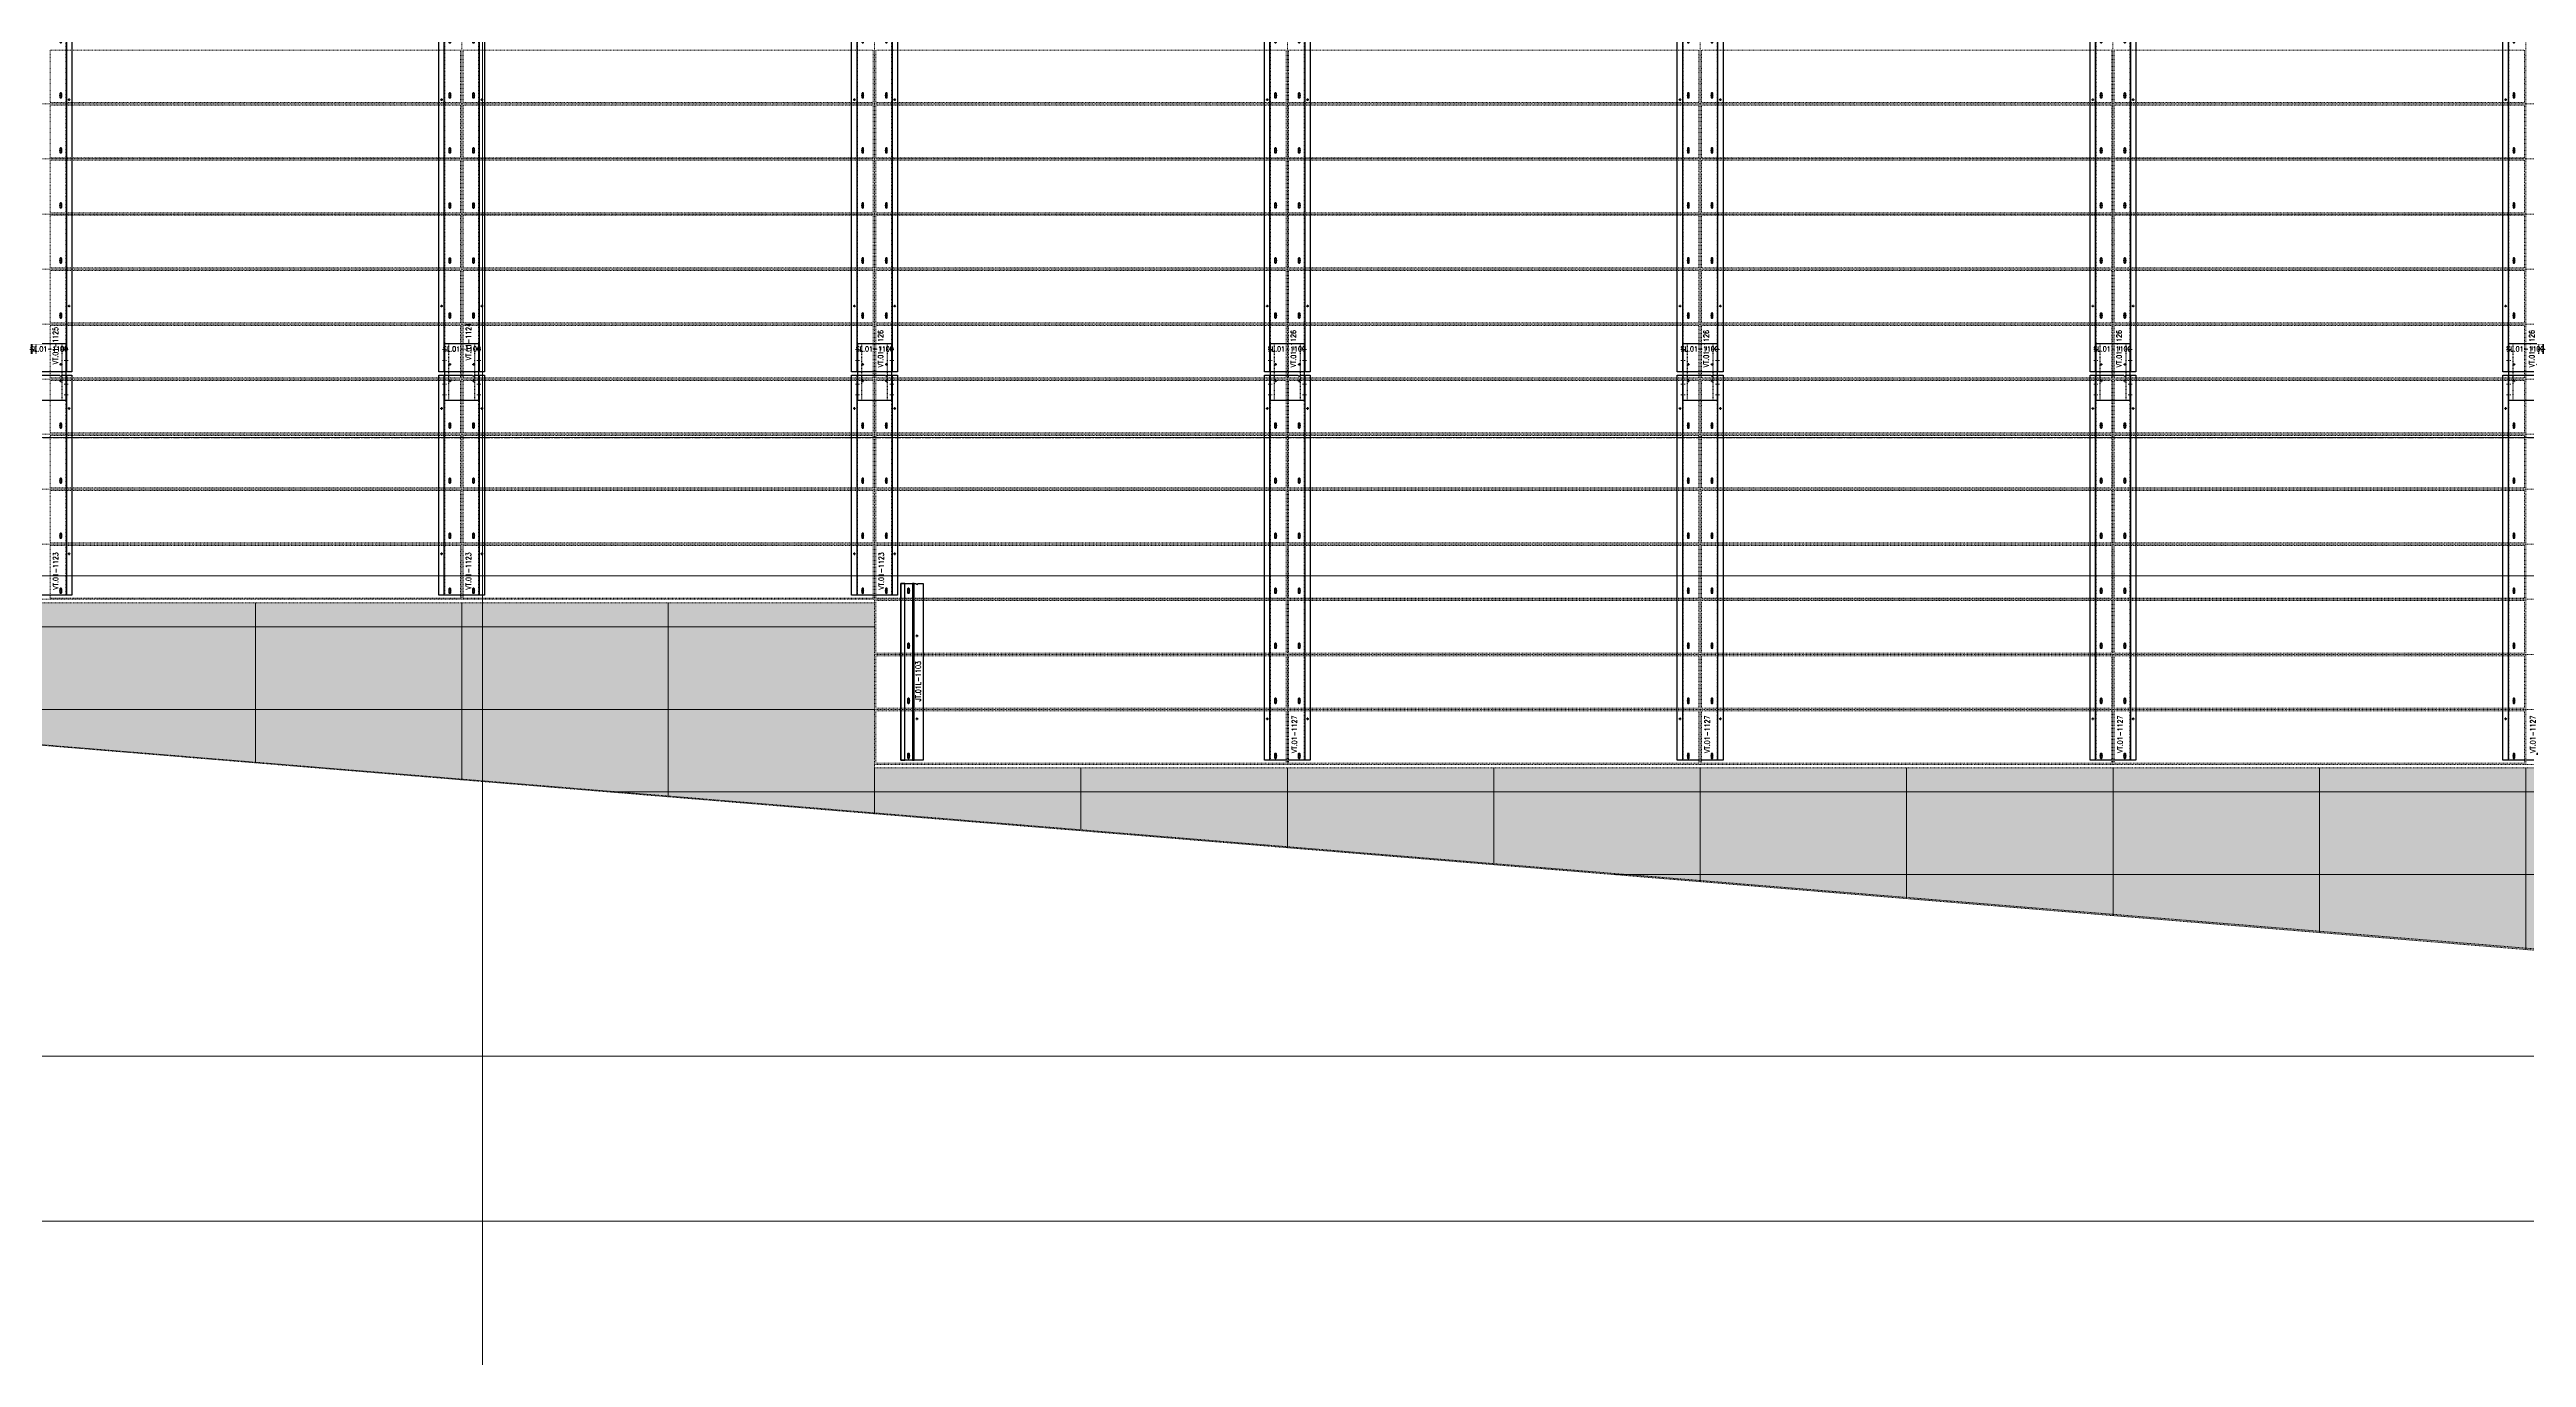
# Model space of a CAD drawing. Header units: inches. Extents: x 11737 to 18084, y -4365 to 1695.
# Drawn here: x 12734.8 to 13094.8, y -531 to -340.9 of the extents above; entities that cross this region are included whole.
import ezdxf

# ---------------------------------------------------------------- set-up
doc = ezdxf.new("R2010")
doc.units = ezdxf.units.IN
doc.header["$MEASUREMENT"] = 0
for name, pattern in [('INC-200$0$NBK_CenterX2', [1.083333, 0.666667, -0.125, 0.166667, -0.125]), ('NBK_Center', [0.541667, 0.333333, -0.0625, 0.083333, -0.0625]), ('NBK_Center2', [0.270833, 0.166667, -0.03125, 0.041667, -0.03125]), ('NBK_CenterX2', [1.083333, 0.666667, -0.125, 0.166667, -0.125]), ('NBK_Hidden', [0.125, 0.083333, -0.041667]), ('NBK_Hidden2', [0.0625, 0.041667, -0.020833])]:
    doc.linetypes.add(name, pattern=pattern)
doc.layers.get('Defpoints').update_dxf_attribs({"color": 250, "lineweight": 0})
for name, color, linetype, lineweight in [('!Clip - bent', 20, 'Continuous', 25), ('!Clip - bent @ 1', 20, 'Continuous', 25), ('!Dimension', 50, 'Continuous', 5), ('!Extrusion', 140, 'Continuous', 25), ('!Gridline', 112, 'NBK_CenterX2', 5), ('!Linetype_Center', 220, 'NBK_Center', 9), ('!Linetype_Center2', 222, 'NBK_Center2', 9), ('!Linetype_Hidden', 210, 'NBK_Hidden', 9), ('!Misc2', 252, 'NBK_Hidden2', 5), ('INC-200$0$!Gridline @ 1', 112, 'INC-200$0$NBK_CenterX2', 5)]:
    doc.layers.add(name, color=color, linetype=linetype, lineweight=lineweight)
doc.styles.add('Romans', font='romans.shx', dxfattribs={"width": 0.8})

# ---------------------------------------------------------------- blocks, each defined once
blk = doc.blocks.new('WEST ELEVATION GRID')
for p, q in [((-1104.01, -106.7), (-1104.01, 1818.09)), ((-1655, 113.9), (842.95, 113.9)), ((-1655, 24), (842.95, 24)), ((-1655, 0), (794.95, 0))]:
    blk.add_line(p, q)
blk = doc.blocks.new('A201')
h = blk.add_hatch()
h.set_pattern_fill('FP_12', color=256, style=0, pattern_type=2)
h.set_pattern_definition([(0, (-699.0618, 218.4), (15.36, 3.84), [1.267, -10.253, 1.267, -10.253, -61.44]), (0, (-699.0618, 218.4), (15.36, 3.84), [-23.04, 1.267, -21.773, 1.267, -10.253, -26.88]), (0, (-699.0618, 218.4), (15.36, 3.84), [-57.6, 1.267, -6.413, 1.267, -17.933]), (120, (-693.3018, 220.32), (-11.005538, 11.38215), [1.267, -10.253, 1.267, -10.253, -61.44]), (120, (-693.3018, 220.32), (-11.005538, 11.38215), [-23.04, 1.267, -21.773, 1.267, -10.253, -26.88]), (120, (-693.3018, 220.32), (-11.005538, 11.38215), [-57.6, 1.267, -6.413, 1.267, -17.933]), (240, (-691.3818, 228), (-4.354462, -15.22215), [1.267, -10.253, 1.267, -10.253, -61.44]), (240, (-691.3818, 228), (-4.354462, -15.22215), [-23.04, 1.267, -21.773, 1.267, -10.253, -26.88]), (240, (-691.3818, 228), (-4.354462, -15.22215), [-57.6, 1.267, -6.413, 1.267, -17.933])])
h.paths.add_polyline_path([(-314.57, -25), (-285.08, -25), (-285.08, -22.1), (-327.01, -22.1), (-327.01, -6.1), (-447.01, -6.1), (-447.01, 17.9), (-747.01, 17.9), (-747.01, 41.9), (-1047.01, 41.9), (-1047.01, 65.9), (-1287.01, 65.9), (-1287.01, 89.9), (-1356.01, 89.9), (-1356.01, 60.65), (-348.92, -22.17)])
for p, q in [((-1047.01, 65.9), (-1287.01, 65.9)), ((-1047.01, 65.9), (-1047.01, 41.9)), ((-309.92, -25), (-1356.01, 60.65)), ((-314.57, -25), (-1356.01, 60.65)), ((-1047.01, 41.9), (-747.01, 41.9))]:
    blk.add_line(p, q)
at = {"linetype": 'Continuous'}
for p, q in [((-1137.01, 42.64), (-1137.01, 65.9)), ((-1107.01, 40.17), (-1107.01, 65.9)), ((-1077.01, 37.7), (-1077.01, 65.9)), ((-1356.01, 62.4), (-1047.01, 62.4)), ((-1231.38, 50.4), (-1047.01, 50.4)), ((-1047.01, 35.24), (-1047.01, 41.9)), ((-1017.01, 32.77), (-1017.01, 41.9)), ((-987.01, 30.3), (-987.01, 41.9)), ((-957.01, 27.84), (-957.01, 41.9)), ((-927.01, 25.37), (-927.01, 41.9)), ((-897.01, 22.9), (-897.01, 41.9)), ((-867.01, 20.43), (-867.01, 41.9)), ((-837.01, 17.97), (-837.01, 41.9)), ((-807.01, 15.5), (-807.01, 41.9)), ((-1085.47, 38.4), (-747.01, 38.4)), ((-939.56, 26.4), (-747.01, 26.4))]:
    blk.add_line(p, q, dxfattribs=at)
blk = doc.blocks.new('EWA-TM TERRACOTTA WEST')
at = {"layer": '!Linetype_Hidden'}
for p, q in [((225, 90.4), (225, 353.81)), ((285, 66.4), (285, 258.4)), ((345, 66.4), (345, 258.4)), ((405, 66.4), (405, 258.4)), ((465, 66.4), (465, 258.4)), ((525, 66.4), (525, 258.4)), ((-23.75, 162.4), (1355.76, 162.4)), ((-23.75, 154.4), (1355.76, 154.4)), ((-23.75, 146.4), (1355.76, 146.4)), ((-23.75, 138.4), (1355.76, 138.4)), ((-23.75, 130.4), (1355.76, 130.4)), ((-23.75, 122.4), (1355.76, 122.4)), ((-23.75, 114.4), (1355.76, 114.4)), ((45, 106.4), (1356.01, 106.4)), ((45, 98.4), (1355.76, 98.4)), ((45, 90.4), (1046.51, 90.4)), ((285, 82.4), (1046.51, 82.4)), ((285, 74.4), (1046.51, 74.4)), ((285, 66.4), (1046.51, 66.4))]:
    blk.add_line(p, q, dxfattribs=at)
for points in [[(165.19, 162.59), (224.81, 162.59), (224.81, 170.21), (165.19, 170.21)], [(284.81, 162.59), (225.19, 162.59), (225.19, 170.21), (284.81, 170.21)], [(285.19, 162.59), (344.81, 162.59), (344.81, 170.21), (285.19, 170.21)], [(404.81, 162.59), (345.19, 162.59), (345.19, 170.21), (404.81, 170.21)], [(405.19, 162.59), (464.81, 162.59), (464.81, 170.21), (405.19, 170.21)], [(524.81, 162.59), (465.19, 162.59), (465.19, 170.21), (524.81, 170.21)], [(165.19, 162.21), (224.81, 162.21), (224.81, 154.59), (165.19, 154.59)], [(284.81, 162.21), (225.19, 162.21), (225.19, 154.59), (284.81, 154.59)], [(285.19, 162.21), (344.81, 162.21), (344.81, 154.59), (285.19, 154.59)], [(404.81, 162.21), (345.19, 162.21), (345.19, 154.59), (404.81, 154.59)], [(405.19, 162.21), (464.81, 162.21), (464.81, 154.59), (405.19, 154.59)], [(524.81, 162.21), (465.19, 162.21), (465.19, 154.59), (524.81, 154.59)], [(165.19, 146.59), (224.81, 146.59), (224.81, 154.21), (165.19, 154.21)], [(284.81, 146.59), (225.19, 146.59), (225.19, 154.21), (284.81, 154.21)], [(285.19, 146.59), (344.81, 146.59), (344.81, 154.21), (285.19, 154.21)], [(404.81, 146.59), (345.19, 146.59), (345.19, 154.21), (404.81, 154.21)], [(405.19, 146.59), (464.81, 146.59), (464.81, 154.21), (405.19, 154.21)], [(524.81, 146.59), (465.19, 146.59), (465.19, 154.21), (524.81, 154.21)], [(165.19, 146.21), (224.81, 146.21), (224.81, 138.59), (165.19, 138.59)], [(284.81, 146.21), (225.19, 146.21), (225.19, 138.59), (284.81, 138.59)], [(285.19, 146.21), (344.81, 146.21), (344.81, 138.59), (285.19, 138.59)], [(404.81, 146.21), (345.19, 146.21), (345.19, 138.59), (404.81, 138.59)], [(405.19, 146.21), (464.81, 146.21), (464.81, 138.59), (405.19, 138.59)], [(524.81, 146.21), (465.19, 146.21), (465.19, 138.59), (524.81, 138.59)], [(165.19, 130.59), (224.81, 130.59), (224.81, 138.21), (165.19, 138.21)], [(284.81, 130.59), (225.19, 130.59), (225.19, 138.21), (284.81, 138.21)], [(285.19, 130.59), (344.81, 130.59), (344.81, 138.21), (285.19, 138.21)], [(404.81, 130.59), (345.19, 130.59), (345.19, 138.21), (404.81, 138.21)], [(405.19, 130.59), (464.81, 130.59), (464.81, 138.21), (405.19, 138.21)], [(524.81, 130.59), (465.19, 130.59), (465.19, 138.21), (524.81, 138.21)], [(165.19, 130.21), (224.81, 130.21), (224.81, 122.59), (165.19, 122.59)], [(284.81, 130.21), (225.19, 130.21), (225.19, 122.59), (284.81, 122.59)], [(285.19, 130.21), (344.81, 130.21), (344.81, 122.59), (285.19, 122.59)], [(404.81, 130.21), (345.19, 130.21), (345.19, 122.59), (404.81, 122.59)], [(405.19, 130.21), (464.81, 130.21), (464.81, 122.59), (405.19, 122.59)], [(524.81, 130.21), (465.19, 130.21), (465.19, 122.59), (524.81, 122.59)], [(165.19, 114.59), (224.81, 114.59), (224.81, 122.21), (165.19, 122.21)], [(284.81, 114.59), (225.19, 114.59), (225.19, 122.21), (284.81, 122.21)], [(285.19, 114.59), (344.81, 114.59), (344.81, 122.21), (285.19, 122.21)], [(404.81, 114.59), (345.19, 114.59), (345.19, 122.21), (404.81, 122.21)], [(405.19, 114.59), (464.81, 114.59), (464.81, 122.21), (405.19, 122.21)], [(524.81, 114.59), (465.19, 114.59), (465.19, 122.21), (524.81, 122.21)], [(165.19, 114.21), (224.81, 114.21), (224.81, 106.59), (165.19, 106.59)], [(284.81, 114.21), (225.19, 114.21), (225.19, 106.59), (284.81, 106.59)], [(285.19, 114.21), (344.81, 114.21), (344.81, 106.59), (285.19, 106.59)], [(404.81, 114.21), (345.19, 114.21), (345.19, 106.59), (404.81, 106.59)], [(405.19, 114.21), (464.81, 114.21), (464.81, 106.59), (405.19, 106.59)], [(524.81, 114.21), (465.19, 114.21), (465.19, 106.59), (524.81, 106.59)], [(165.19, 98.59), (224.81, 98.59), (224.81, 106.21), (165.19, 106.21)], [(284.81, 98.59), (225.19, 98.59), (225.19, 106.21), (284.81, 106.21)], [(285.19, 98.59), (344.81, 98.59), (344.81, 106.21), (285.19, 106.21)], [(404.81, 98.59), (345.19, 98.59), (345.19, 106.21), (404.81, 106.21)], [(405.19, 98.59), (464.81, 98.59), (464.81, 106.21), (405.19, 106.21)], [(524.81, 98.59), (465.19, 98.59), (465.19, 106.21), (524.81, 106.21)], [(165.19, 98.21), (224.81, 98.21), (224.81, 90.59), (165.19, 90.59)], [(284.81, 98.21), (225.19, 98.21), (225.19, 90.59), (284.81, 90.59)], [(285.19, 98.21), (344.81, 98.21), (344.81, 90.59), (285.19, 90.59)], [(404.81, 98.21), (345.19, 98.21), (345.19, 90.59), (404.81, 90.59)], [(405.19, 98.21), (464.81, 98.21), (464.81, 90.59), (405.19, 90.59)], [(524.81, 98.21), (465.19, 98.21), (465.19, 90.59), (524.81, 90.59)], [(285.19, 82.59), (344.81, 82.59), (344.81, 90.21), (285.19, 90.21)], [(404.81, 82.59), (345.19, 82.59), (345.19, 90.21), (404.81, 90.21)], [(405.19, 82.59), (464.81, 82.59), (464.81, 90.21), (405.19, 90.21)], [(524.81, 82.59), (465.19, 82.59), (465.19, 90.21), (524.81, 90.21)], [(285.19, 82.21), (344.81, 82.21), (344.81, 74.59), (285.19, 74.59)], [(404.81, 82.21), (345.19, 82.21), (345.19, 74.59), (404.81, 74.59)], [(405.19, 82.21), (464.81, 82.21), (464.81, 74.59), (405.19, 74.59)], [(524.81, 82.21), (465.19, 82.21), (465.19, 74.59), (524.81, 74.59)], [(285.19, 66.59), (344.81, 66.59), (344.81, 74.21), (285.19, 74.21)], [(404.81, 66.59), (345.19, 66.59), (345.19, 74.21), (404.81, 74.21)], [(405.19, 66.59), (464.81, 66.59), (464.81, 74.21), (405.19, 74.21)], [(524.81, 66.59), (465.19, 66.59), (465.19, 74.21), (524.81, 74.21)]]:
    blk.add_lwpolyline(points, close=True, dxfattribs=at)
blk = doc.blocks.new('GRID_ELEV WEST_W')
at = {"layer": '!Gridline'}
for p, q in [((169.68, -1231.31), (169.68, 403.85)), ((-594.98, -1136.24), (1164.09, -1136.24)), ((-594.98, -1220.98), (1164.09, -1220.98))]:
    blk.add_line(p, q, dxfattribs=at)
blk.add_lwpolyline([(-512.31, -1203.13), (-493.23, -1203.13), (-493.23, -1203.13), (1164.09, -1203.13)], dxfattribs=at)
blk = doc.blocks.new('WEEP HOLE')
at = {"layer": '!Linetype_Center'}
for p, q in [((-0.22, 0.37), (0.22, 0.37)), ((0, 0.83), (0, -0.08))]:
    blk.add_line(p, q, dxfattribs=at)
at = {"color": 0}
blk.add_lwpolyline([(-0.14, 0.61), (-0.14, 0.14, 0.414214), (0, 0, 0.414214), (0.14, 0.14), (0.14, 0.61, 0.414214), (0, 0.75, 0.414214)], format="xyb", close=True, dxfattribs=at)
blk = doc.blocks.new('TAP HOLE_5mm')
at = {"layer": '!Linetype_Center2'}
for points in [[(-0.18, 0), (0.18, 0)], [(0, 0.18), (0, -0.18)]]:
    blk.add_lwpolyline(points, dxfattribs=at)
blk.add_circle((0, 0), 0.101)
blk = doc.blocks.new('SLOTTED SECTION HOLE')
at = {"layer": '!Linetype_Center2'}
blk.add_line((-0.33, 0), (0.26, 0), dxfattribs=at)
at = {"layer": '!Misc2'}
blk.add_lwpolyline([(-0.08, 0.47), (0, 0.47), (0, -0.47), (-0.08, -0.47)], close=True, dxfattribs=at)
blk = doc.blocks.new('VT.01-1126-')
at = {"layer": '!Extrusion'}
blk.add_lwpolyline([(3.33, 0), (-3.33, 0), (-3.33, 135.53), (1.58, 135.53, 1), (1.86, 135.53), (3.33, 135.53)], format="xyb", close=True, dxfattribs=at)
for points in [[(1.86, 135.53), (2.54, 135.53), (2.54, 0), (-2.54, 0), (-2.54, 135.53), (1.58, 135.53)], [(-2.54, 135.53), (1.58, 135.53)], [(1.86, 135.53), (2.54, 135.53)]]:
    blk.add_lwpolyline(points, dxfattribs=at)
at = {"layer": '!Extrusion', "linetype": 'NBK_Hidden'}
blk.add_lwpolyline([(1.86, 135.53), (2.46, 135.53), (2.46, 0), (-2.46, 0), (-2.46, 135.53), (1.58, 135.53)], dxfattribs=at)
at = {"layer": '!Dimension', "rotation": 360}
for p in [(-2.46, 3.23), (2.54, 3.23), (-2.46, 1.65), (2.54, 1.65)]:
    blk.add_blockref('SLOTTED SECTION HOLE', p, dxfattribs=at)
at = {"layer": '!Extrusion', "rotation": 360}
for name, p in [('TAP HOLE_5mm', (-1.72, 134.65)), ('TAP HOLE_5mm', (1.72, 134.65)), ('TAP HOLE_5mm', (-2.93, 129.54)), ('TAP HOLE_5mm', (2.93, 129.54)), ('WEEP HOLE', (-1.72, 127.79)), ('WEEP HOLE', (1.72, 127.79)), ('WEEP HOLE', (-1.72, 119.79)), ('WEEP HOLE', (1.72, 119.79)), ('WEEP HOLE', (-1.72, 111.79)), ('WEEP HOLE', (1.72, 111.79)), ('WEEP HOLE', (-1.72, 103.79)), ('WEEP HOLE', (1.72, 103.79)), ('TAP HOLE_5mm', (-2.93, 99.54)), ('TAP HOLE_5mm', (2.93, 99.54)), ('WEEP HOLE', (-1.72, 95.79)), ('WEEP HOLE', (1.72, 95.79)), ('WEEP HOLE', (-1.72, 87.79)), ('WEEP HOLE', (1.72, 87.79)), ('WEEP HOLE', (-1.72, 79.79)), ('WEEP HOLE', (1.72, 79.79)), ('WEEP HOLE', (-1.72, 71.79)), ('WEEP HOLE', (1.72, 71.79)), ('TAP HOLE_5mm', (-2.93, 69.54)), ('TAP HOLE_5mm', (2.93, 69.54)), ('WEEP HOLE', (-1.72, 63.79)), ('WEEP HOLE', (1.72, 63.79)), ('WEEP HOLE', (-1.72, 55.79)), ('WEEP HOLE', (1.72, 55.79)), ('WEEP HOLE', (-1.72, 47.79)), ('WEEP HOLE', (1.72, 47.79)), ('TAP HOLE_5mm', (-2.93, 39.54)), ('WEEP HOLE', (-1.72, 39.79)), ('WEEP HOLE', (1.72, 39.79)), ('TAP HOLE_5mm', (2.93, 39.54)), ('WEEP HOLE', (-1.72, 31.79)), ('WEEP HOLE', (1.72, 31.79)), ('WEEP HOLE', (-1.72, 23.79)), ('WEEP HOLE', (1.72, 23.79)), ('WEEP HOLE', (-1.72, 15.79)), ('WEEP HOLE', (1.72, 15.79)), ('TAP HOLE_5mm', (-2.93, 9.54)), ('WEEP HOLE', (-1.72, 7.79)), ('WEEP HOLE', (1.72, 7.79)), ('TAP HOLE_5mm', (2.93, 9.54)), ('TAP HOLE_5mm', (-1.72, 1.06)), ('TAP HOLE_5mm', (1.72, 1.06))]:
    blk.add_blockref(name, p, dxfattribs=at)
at = {"layer": 'Defpoints', "color": 1, "insert": (0.88, 3.34), "char_height": 0.75, "width": 1.65, "attachment_point": 5, "rotation": 90, "style": 'Romans'}
blk.add_mtext('VT.01-1126', dxfattribs=at)
blk = doc.blocks.new('CLEAR SECTION HOLE')
at = {"layer": '!Linetype_Center2'}
blk.add_line((-0.33, 0), (0.26, 0), dxfattribs=at)
at = {"layer": '!Misc2'}
blk.add_lwpolyline([(-0.08, 0.1), (0, 0.1), (0, -0.1), (-0.08, -0.1)], close=True, dxfattribs=at)
blk = doc.blocks.new('VT.01-1124-')
at = {"layer": '!Extrusion'}
blk.add_lwpolyline([(-2.45, 140.09), (2.45, 140.09), (2.45, 131.83), (-2.45, 131.83)], close=True, dxfattribs=at)
at = {"layer": '!Extrusion', "linetype": 'NBK_Hidden2'}
blk.add_lwpolyline([(-1.86, 140.09), (1.86, 140.09), (1.86, 131.83), (-1.86, 131.83)], close=True, dxfattribs=at)
at = {"layer": '!Extrusion'}
blk.add_lwpolyline([(-3.33, 0), (-3.33, 135.5), (1.58, 135.5, 1), (1.86, 135.5), (3.33, 135.5), (3.33, 0)], format="xyb", close=True, dxfattribs=at)
for points in [[(-2.54, 0), (-2.54, 135.5), (1.58, 135.5)], [(1.86, 135.5), (2.54, 135.5), (2.54, 0)]]:
    blk.add_lwpolyline(points, dxfattribs=at)
at = {"layer": '!Extrusion', "linetype": 'NBK_Hidden'}
for points in [[(-2.46, 0), (-2.46, 135.5)], [(2.46, 135.5), (2.46, 0)]]:
    blk.add_lwpolyline(points, dxfattribs=at)
at = {"layer": '!Dimension', "rotation": 360}
for name, p in [('CLEAR SECTION HOLE', (-2.46, 134.2)), ('CLEAR SECTION HOLE', (2.54, 134.2)), ('CLEAR SECTION HOLE', (-2.46, 132.62)), ('CLEAR SECTION HOLE', (2.54, 132.62)), ('SLOTTED SECTION HOLE', (-2.46, 3.23)), ('SLOTTED SECTION HOLE', (2.54, 3.23)), ('SLOTTED SECTION HOLE', (-2.46, 1.65)), ('SLOTTED SECTION HOLE', (2.54, 1.65))]:
    blk.add_blockref(name, p, dxfattribs=at)
at = {"layer": '!Extrusion', "rotation": 360}
for name, p in [('TAP HOLE_5mm', (-1.72, 134.66)), ('TAP HOLE_5mm', (1.72, 134.66)), ('TAP HOLE_5mm', (-2.93, 129.54)), ('TAP HOLE_5mm', (2.93, 129.54)), ('WEEP HOLE', (-1.72, 127.78)), ('WEEP HOLE', (1.72, 127.78)), ('WEEP HOLE', (-1.72, 119.78)), ('WEEP HOLE', (1.72, 119.78)), ('WEEP HOLE', (-1.72, 111.78)), ('WEEP HOLE', (1.72, 111.78)), ('WEEP HOLE', (-1.72, 103.78)), ('WEEP HOLE', (1.72, 103.78)), ('TAP HOLE_5mm', (-2.93, 99.54)), ('TAP HOLE_5mm', (2.93, 99.54)), ('WEEP HOLE', (-1.72, 95.78)), ('WEEP HOLE', (1.72, 95.78)), ('WEEP HOLE', (-1.72, 87.78)), ('WEEP HOLE', (1.72, 87.78)), ('WEEP HOLE', (-1.72, 79.78)), ('WEEP HOLE', (1.72, 79.78)), ('WEEP HOLE', (-1.72, 71.78)), ('WEEP HOLE', (1.72, 71.78)), ('TAP HOLE_5mm', (-2.93, 69.54)), ('TAP HOLE_5mm', (2.93, 69.54)), ('WEEP HOLE', (-1.72, 63.78)), ('WEEP HOLE', (1.72, 63.78)), ('WEEP HOLE', (-1.72, 55.78)), ('WEEP HOLE', (1.72, 55.78)), ('WEEP HOLE', (-1.72, 47.78)), ('WEEP HOLE', (1.72, 47.78)), ('TAP HOLE_5mm', (-2.93, 39.54)), ('WEEP HOLE', (-1.72, 39.78)), ('WEEP HOLE', (1.72, 39.78)), ('TAP HOLE_5mm', (2.93, 39.54)), ('WEEP HOLE', (-1.72, 31.78)), ('WEEP HOLE', (1.72, 31.78)), ('WEEP HOLE', (-1.72, 23.78)), ('WEEP HOLE', (1.72, 23.78)), ('WEEP HOLE', (-1.72, 15.78)), ('WEEP HOLE', (1.72, 15.78)), ('TAP HOLE_5mm', (-2.93, 9.54)), ('WEEP HOLE', (-1.72, 7.78)), ('WEEP HOLE', (1.72, 7.78)), ('TAP HOLE_5mm', (2.93, 9.54)), ('TAP HOLE_5mm', (-1.72, 1.06)), ('TAP HOLE_5mm', (1.72, 1.06))]:
    blk.add_blockref(name, p, dxfattribs=at)
at = {"layer": 'Defpoints', "color": 30, "insert": (-0.12, 139.47), "char_height": 0.75, "width": 1.65, "attachment_point": 5, "style": 'Romans'}
blk.add_mtext('SL.01-1100', dxfattribs=at)
at = {"layer": 'Defpoints', "color": 1, "insert": (0.98, 4.37), "char_height": 0.75, "width": 1.65, "attachment_point": 5, "rotation": 90, "style": 'Romans'}
blk.add_mtext('VT.01-1124', dxfattribs=at)
blk = doc.blocks.new('VT.01-1123-')
at = {"layer": '!Extrusion'}
blk.add_lwpolyline([(-2.45, 36.55), (2.45, 36.55), (2.45, 28.29), (-2.45, 28.29)], close=True, dxfattribs=at)
at = {"layer": '!Extrusion', "linetype": 'NBK_Hidden2'}
blk.add_lwpolyline([(-1.86, 36.55), (1.86, 36.55), (1.86, 28.29), (-1.86, 28.29)], close=True, dxfattribs=at)
at = {"layer": '!Extrusion'}
blk.add_lwpolyline([(1.58, 31.96, 1), (1.86, 31.96), (3.33, 31.96), (3.33, 0), (-3.33, 0), (-3.33, 31.96)], format="xyb", close=True, dxfattribs=at)
blk.add_lwpolyline([(2.54, 31.96), (2.54, 0), (-2.54, 0), (-2.54, 31.96)], dxfattribs=at)
at = {"layer": '!Extrusion', "linetype": 'NBK_Hidden'}
blk.add_lwpolyline([(2.46, 31.96), (2.46, 0), (-2.46, 0), (-2.46, 31.96)], dxfattribs=at)
at = {"layer": '!Dimension', "rotation": 360}
for p in [(-2.46, 30.67), (-2.46, 29.09), (2.54, 30.67), (2.54, 29.09)]:
    blk.add_blockref('CLEAR SECTION HOLE', p, dxfattribs=at)
at = {"layer": '!Extrusion', "rotation": 360}
for name, p in [('TAP HOLE_5mm', (-1.72, 31.12)), ('TAP HOLE_5mm', (1.72, 31.12)), ('TAP HOLE_5mm', (-2.93, 27.12)), ('TAP HOLE_5mm', (2.93, 27.12)), ('WEEP HOLE', (-1.72, 24.25)), ('WEEP HOLE', (1.72, 24.25)), ('WEEP HOLE', (-1.72, 16.25)), ('WEEP HOLE', (1.72, 16.25)), ('WEEP HOLE', (-1.72, 8.25)), ('WEEP HOLE', (1.72, 8.25)), ('TAP HOLE_5mm', (-2.93, 6)), ('TAP HOLE_5mm', (2.93, 6)), ('WEEP HOLE', (-1.72, 0.24)), ('WEEP HOLE', (1.72, 0.24))]:
    blk.add_blockref(name, p, dxfattribs=at)
at = {"layer": 'Defpoints', "color": 30, "insert": (0.03, 35.77), "char_height": 0.75, "width": 1.65, "attachment_point": 5, "style": 'Romans'}
blk.add_mtext('SL.01-1100', dxfattribs=at)
at = {"layer": 'Defpoints', "color": 1, "insert": (0.98, 3.49), "char_height": 0.75, "width": 1.65, "attachment_point": 5, "rotation": 90, "style": 'Romans'}
blk.add_mtext('VT.01-1123', dxfattribs=at)
blk = doc.blocks.new('JT.01L-1103')
at = {"layer": '!Extrusion'}
blk.add_lwpolyline([(0, 25.69), (0, 0), (-3.25, 0), (-3.25, 25.69), (-1.02, 25.69, 1), (-0.75, 25.69)], format="xyb", close=True, dxfattribs=at)
for points in [[(-2.68, 25.69), (-3.25, 25.69), (-3.25, 0), (-2.68, 0)], [(-1.55, 0), (-1.3, 0), (-1.3, 25.69), (-1.55, 25.69)]]:
    blk.add_lwpolyline(points, close=True, dxfattribs=at)
at = {"layer": '!Extrusion', "linetype": 'NBK_Hidden'}
for points in [[(-3.25, 0), (-3.17, 0), (-3.17, 25.69), (-3.25, 25.69)], [(-1.38, 0), (-1.3, 0), (-1.3, 25.69), (-1.38, 25.69)]]:
    blk.add_lwpolyline(points, close=True, dxfattribs=at)
at = {"layer": '!Extrusion'}
for p in [(-2.12, 24.25), (-2.12, 16.25), (-2.12, 8.25), (-2.12, 0.24)]:
    blk.add_blockref('WEEP HOLE', p, dxfattribs=at)
at = {"layer": '!Extrusion', "rotation": 360}
for p in [(-0.89, 18.07), (-0.89, 6)]:
    blk.add_blockref('TAP HOLE_5mm', p, dxfattribs=at)
at = {"layer": 'Defpoints', "color": 2, "insert": (-0.71, 11.47), "char_height": 0.75, "width": 1.65, "attachment_point": 5, "rotation": 90, "style": 'Romans'}
blk.add_mtext('JT.01L-1103', dxfattribs=at)
blk = doc.blocks.new('VT.01-1125-')
at = {"layer": '!Extrusion'}
blk.add_lwpolyline([(3.33, 0), (-3.33, 0), (-3.33, 119.53), (1.58, 119.53, 1), (1.86, 119.53), (3.33, 119.53)], format="xyb", close=True, dxfattribs=at)
for points in [[(-2.54, 119.53), (1.58, 119.53)], [(1.86, 119.53), (2.54, 119.53), (2.54, 0), (-2.54, 0), (-2.54, 119.53), (1.58, 119.53)], [(1.86, 119.53), (2.54, 119.53)]]:
    blk.add_lwpolyline(points, dxfattribs=at)
at = {"layer": '!Extrusion', "linetype": 'NBK_Hidden'}
blk.add_lwpolyline([(1.86, 119.53), (2.46, 119.53), (2.46, 0), (-2.46, 0), (-2.46, 119.53), (1.58, 119.53)], dxfattribs=at)
at = {"layer": '!Dimension', "rotation": 360}
for p in [(-2.46, 3.23), (2.54, 3.23), (-2.46, 1.65), (2.54, 1.65)]:
    blk.add_blockref('SLOTTED SECTION HOLE', p, dxfattribs=at)
at = {"layer": '!Extrusion', "rotation": 360}
for name, p in [('TAP HOLE_5mm', (-1.72, 118.65)), ('TAP HOLE_5mm', (1.72, 118.65)), ('TAP HOLE_5mm', (-2.93, 113.53)), ('WEEP HOLE', (-1.72, 111.79)), ('WEEP HOLE', (1.72, 111.79)), ('TAP HOLE_5mm', (2.93, 113.53)), ('WEEP HOLE', (-1.72, 103.79)), ('WEEP HOLE', (1.72, 103.79)), ('TAP HOLE_5mm', (-2.93, 99.54)), ('TAP HOLE_5mm', (2.93, 99.54)), ('WEEP HOLE', (-1.72, 95.79)), ('WEEP HOLE', (1.72, 95.79)), ('WEEP HOLE', (-1.72, 87.79)), ('WEEP HOLE', (1.72, 87.79)), ('WEEP HOLE', (-1.72, 79.79)), ('WEEP HOLE', (1.72, 79.79)), ('WEEP HOLE', (-1.72, 71.79)), ('WEEP HOLE', (1.72, 71.79)), ('TAP HOLE_5mm', (-2.93, 69.54)), ('TAP HOLE_5mm', (2.93, 69.54)), ('WEEP HOLE', (-1.72, 63.79)), ('WEEP HOLE', (1.72, 63.79)), ('WEEP HOLE', (-1.72, 55.79)), ('WEEP HOLE', (1.72, 55.79)), ('WEEP HOLE', (-1.72, 47.79)), ('WEEP HOLE', (1.72, 47.79)), ('TAP HOLE_5mm', (-2.93, 39.54)), ('WEEP HOLE', (-1.72, 39.79)), ('WEEP HOLE', (1.72, 39.79)), ('TAP HOLE_5mm', (2.93, 39.54)), ('WEEP HOLE', (-1.72, 31.79)), ('WEEP HOLE', (1.72, 31.79)), ('WEEP HOLE', (-1.72, 23.79)), ('WEEP HOLE', (1.72, 23.79)), ('WEEP HOLE', (-1.72, 15.79)), ('WEEP HOLE', (1.72, 15.79)), ('TAP HOLE_5mm', (-2.93, 9.54)), ('WEEP HOLE', (-1.72, 7.79)), ('WEEP HOLE', (1.72, 7.79)), ('TAP HOLE_5mm', (2.93, 9.54)), ('TAP HOLE_5mm', (-1.72, 1.06)), ('TAP HOLE_5mm', (1.72, 1.06))]:
    blk.add_blockref(name, p, dxfattribs=at)
at = {"layer": 'Defpoints', "color": 1, "insert": (0.95, 3.78), "char_height": 0.75, "width": 1.65, "attachment_point": 5, "rotation": 90, "style": 'Romans'}
blk.add_mtext('VT.01-1125', dxfattribs=at)
blk = doc.blocks.new('VT.01-1127-')
at = {"layer": '!Extrusion'}
blk.add_lwpolyline([(-2.45, 60.55), (2.45, 60.55), (2.45, 52.29), (-2.45, 52.29)], close=True, dxfattribs=at)
at = {"layer": '!Extrusion', "linetype": 'NBK_Hidden2'}
blk.add_lwpolyline([(-1.86, 60.55), (1.86, 60.55), (1.86, 52.29), (-1.86, 52.29)], close=True, dxfattribs=at)
at = {"layer": '!Extrusion'}
blk.add_lwpolyline([(3.33, 0), (-3.33, 0), (-3.33, 55.96), (1.58, 55.96, 1), (1.86, 55.96), (3.33, 55.96)], format="xyb", close=True, dxfattribs=at)
for points in [[(1.86, 55.96), (2.54, 55.96), (2.54, 0), (-2.54, 0), (-2.54, 55.96), (1.58, 55.96)], [(-2.54, 55.96), (1.58, 55.96)], [(1.86, 55.96), (2.54, 55.96)]]:
    blk.add_lwpolyline(points, dxfattribs=at)
at = {"layer": '!Extrusion', "linetype": 'NBK_Hidden'}
blk.add_lwpolyline([(1.86, 55.96), (2.46, 55.96), (2.46, 0), (-2.46, 0), (-2.46, 55.96), (1.58, 55.96)], dxfattribs=at)
at = {"layer": '!Dimension', "rotation": 360}
for p in [(-2.46, 54.67), (2.54, 54.67), (-2.46, 53.09), (2.54, 53.09)]:
    blk.add_blockref('CLEAR SECTION HOLE', p, dxfattribs=at)
at = {"layer": '!Extrusion', "rotation": 360}
for name, p in [('TAP HOLE_5mm', (-1.72, 55.12)), ('TAP HOLE_5mm', (1.72, 55.12)), ('TAP HOLE_5mm', (-2.93, 51.12)), ('TAP HOLE_5mm', (2.93, 51.12)), ('WEEP HOLE', (-1.72, 48.25)), ('WEEP HOLE', (1.72, 48.25)), ('WEEP HOLE', (-1.72, 40.25)), ('WEEP HOLE', (1.72, 40.25)), ('WEEP HOLE', (-1.72, 32.25)), ('WEEP HOLE', (1.72, 32.25)), ('WEEP HOLE', (-1.72, 24.25)), ('WEEP HOLE', (1.72, 24.25)), ('WEEP HOLE', (-1.72, 16.25)), ('WEEP HOLE', (1.72, 16.25)), ('WEEP HOLE', (-1.72, 8.25)), ('WEEP HOLE', (1.72, 8.25)), ('TAP HOLE_5mm', (-2.93, 6)), ('TAP HOLE_5mm', (2.93, 6)), ('WEEP HOLE', (-1.72, 0.24)), ('WEEP HOLE', (1.72, 0.24))]:
    blk.add_blockref(name, p, dxfattribs=at)
at = {"layer": 'Defpoints', "color": 30, "insert": (-0.07, 59.77), "char_height": 0.75, "width": 1.65, "attachment_point": 5, "style": 'Romans'}
blk.add_mtext('SL.01-1100', dxfattribs=at)
at = {"layer": 'Defpoints', "color": 1, "insert": (1.02, 3.77), "char_height": 0.75, "width": 1.65, "attachment_point": 5, "rotation": 90, "style": 'Romans'}
blk.add_mtext('VT.01-1127', dxfattribs=at)
blk = doc.blocks.new('WEST TRACKS')
at = {"layer": '!Clip - bent', "color": 2}
blk.add_blockref('VT.01-1124-', (225, 99.48), dxfattribs=at)
at = {"layer": '!Clip - bent'}
for name, p in [('VT.01-1125-', (165, 99.48)), ('VT.01-1123-', (165, 67.02)), ('VT.01-1123-', (225, 67.02)), ('VT.01-1123-', (285, 67.02)), ('VT.01-1127-', (345, 43.02)), ('VT.01-1127-', (405, 43.02)), ('VT.01-1127-', (465, 43.02)), ('VT.01-1127-', (525, 43.02))]:
    blk.add_blockref(name, p, dxfattribs=at)
at = {"layer": '!Clip - bent @ 1'}
for p in [(285, 99.48), (345, 99.48), (405, 99.48), (465, 99.48), (525, 99.48)]:
    blk.add_blockref('VT.01-1126-', p, dxfattribs=at)
at = {"layer": '!Dimension'}
blk.add_blockref('JT.01L-1103', (292.06, 43.02), dxfattribs=at)

msp = doc.modelspace()

# ---------------------------------------------------------------- linework, layer by layer
at = {"layer": 'Defpoints'}
msp.add_lwpolyline([(12148.50325, 956.65505), (13358.60399, 956.65505), (13358.60399, -417.39875), (12148.50325, -417.39875)], close=True, dxfattribs=at)

# ---------------------------------------------------------------- block references
at = {"layer": '!Dimension'}
msp.add_blockref('EWA-TM TERRACOTTA WEST', (12569.70873, -511.19035), dxfattribs=at)
at = {"layer": '!Linetype_Hidden'}
msp.add_blockref('A201', (13901.7236, -487.19035), dxfattribs=at)
at = {"color": 3}
msp.add_blockref('WEST TRACKS', (12569.70873, -487.19035), dxfattribs=at)
at = {"layer": 'Defpoints'}
msp.add_blockref('WEST ELEVATION GRID', (13901.7236, -511.19035), dxfattribs=at)
at = {"layer": 'INC-200$0$!Gridline @ 1', "xscale": 1.344, "yscale": 1.344, "zscale": 1.344}
msp.add_blockref('GRID_ELEV WEST_W', (12569.66309, 1129.81085), dxfattribs=at)

doc.saveas('drawing.dxf')
